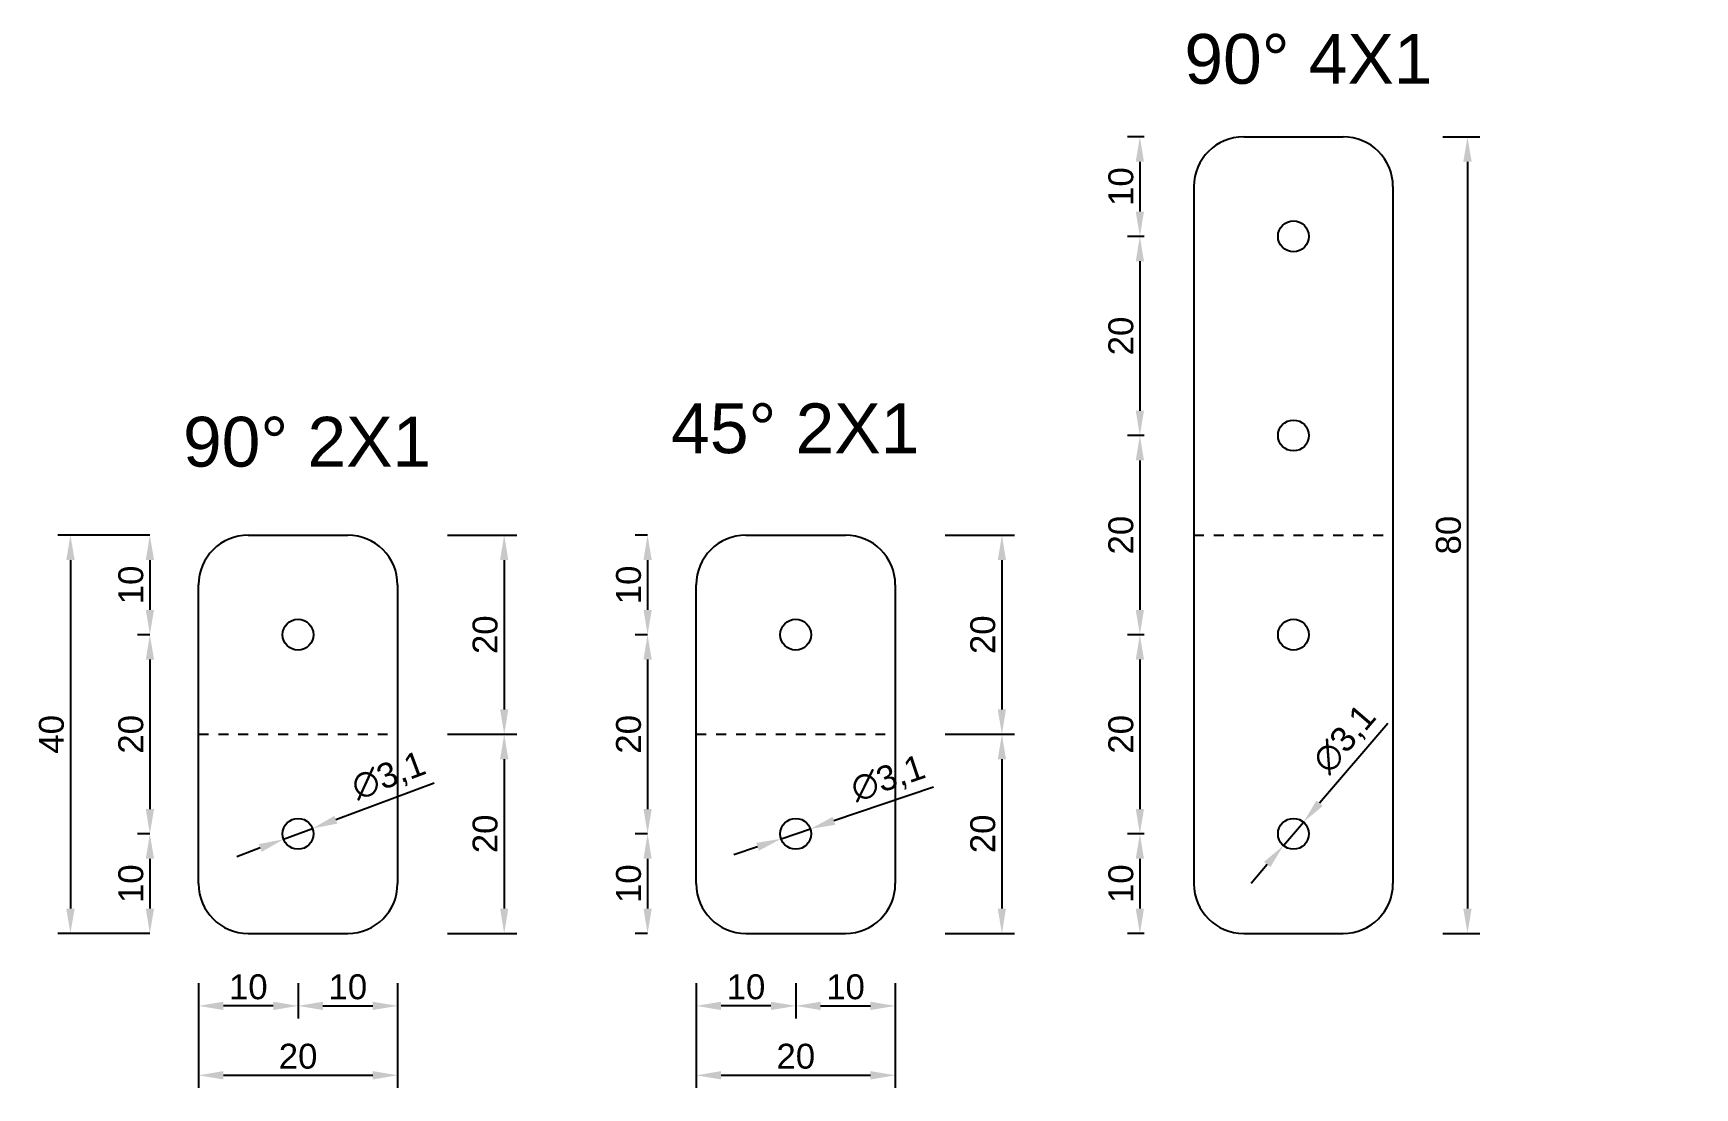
# Model space of a CAD drawing. Header units: millimetres. Extents: x 0 to 38330, y 46759 to 46987.
# Drawn here: x 37135.7 to 37302.6, y 46759.2 to 46865.1 of the extents above; entities that cross this region are included whole.
import ezdxf

# ---------------------------------------------------------------- set-up
doc = ezdxf.new("R2010")
doc.units = ezdxf.units.MM
doc.linetypes.add('ACAD_ISO02W100', pattern=[15, 12, -3])
doc.linetypes.add('JIS_02_1.0', pattern=[2, 1, -1])
for name, color, linetype in [('Chequeado', 140, 'ACAD_ISO02W100'), ('Cota', 50, 'Continuous'), ('Pliegues', 7, 'JIS_02_1.0')]:
    doc.layers.add(name, color=color, linetype=linetype)
doc.styles.get("Standard").update_dxf_attribs({"font": 'arial.ttf'})
doc.dimstyles.new('ISO-25', dxfattribs={"dimtxt": 2.5, "dimasz": 2.5, "dimexe": 1.25, "dimexo": 15, "dimtad": 1, "dimtxsty": 'Standard', "dimcen": 2.5, "dimclrd": 256, "dimclrt": 256, "dimadec": 0, "dimazin": 0, "dimtfac": 1, "dimtmove": 0, "dimatfit": 3, "dimfxl": 10, "dimfxlon": 1, "dimtfillclr": 256, "dimlwd": -1, "dimarcsym": 0})

# ---------------------------------------------------------------- blocks, each defined once
blk = doc.blocks.new('*D64')
at = {"layer": 'Cota', "color": 0, "lineweight": -2, "transparency": 16777216}
for p, q in [((37147.42, 46814.74), (37146.17, 46814.74)), ((37147.42, 46804.74), (37146.17, 46804.74))]:
    blk.add_line(p, q, dxfattribs=at)
at = {"layer": 'Cota', "transparency": 16777216}
blk.add_line((37147.42, 46812.24), (37147.42, 46807.24), dxfattribs=at)
for points in [[(37147.01, 46812.24), (37147.84, 46812.24), (37147.42, 46814.74)], [(37147.01, 46807.24), (37147.84, 46807.24), (37147.42, 46804.74)]]:
    blk.add_solid(points, dxfattribs=at)
at = {"layer": 'Defpoints', "color": 0, "transparency": 16777216}
for p in [(37162.31, 46814.74), (37147.42, 46804.74), (37162.31, 46804.74)]:
    blk.add_point(p, dxfattribs=at)
at = {"layer": 'Cota', "transparency": 16777216, "insert": (37145.52, 46809.74), "char_height": 2.5, "attachment_point": 5, "rotation": 90}
blk.add_mtext('10', dxfattribs=at)
blk = doc.blocks.new('*D65')
at = {"layer": 'Cota', "color": 0, "lineweight": -2, "transparency": 16777216}
for p, q in [((37147.42, 46804.74), (37146.17, 46804.74)), ((37147.42, 46784.74), (37146.17, 46784.74))]:
    blk.add_line(p, q, dxfattribs=at)
at = {"layer": 'Cota', "transparency": 16777216}
blk.add_line((37147.42, 46802.24), (37147.42, 46787.24), dxfattribs=at)
for points in [[(37147.01, 46802.24), (37147.84, 46802.24), (37147.42, 46804.74)], [(37147.01, 46787.24), (37147.84, 46787.24), (37147.42, 46784.74)]]:
    blk.add_solid(points, dxfattribs=at)
at = {"layer": 'Defpoints', "color": 0, "transparency": 16777216}
for p in [(37162.31, 46804.74), (37147.42, 46784.74), (37162.31, 46784.74)]:
    blk.add_point(p, dxfattribs=at)
at = {"layer": 'Cota', "transparency": 16777216, "insert": (37145.52, 46794.74), "char_height": 2.5, "attachment_point": 5, "rotation": 90}
blk.add_mtext('20', dxfattribs=at)
blk = doc.blocks.new('*D66')
at = {"layer": 'Cota', "color": 0, "lineweight": -2, "transparency": 16777216}
for p, q in [((37147.42, 46784.74), (37146.17, 46784.74)), ((37147.42, 46774.74), (37146.17, 46774.74))]:
    blk.add_line(p, q, dxfattribs=at)
at = {"layer": 'Cota', "transparency": 16777216}
blk.add_line((37147.42, 46782.24), (37147.42, 46777.24), dxfattribs=at)
for points in [[(37147.01, 46782.24), (37147.84, 46782.24), (37147.42, 46784.74)], [(37147.01, 46777.24), (37147.84, 46777.24), (37147.42, 46774.74)]]:
    blk.add_solid(points, dxfattribs=at)
at = {"layer": 'Defpoints', "color": 0, "transparency": 16777216}
for p in [(37162.31, 46784.74), (37147.42, 46774.74), (37162.31, 46774.74)]:
    blk.add_point(p, dxfattribs=at)
at = {"layer": 'Cota', "transparency": 16777216, "insert": (37145.52, 46779.74), "char_height": 2.5, "attachment_point": 5, "rotation": 90}
blk.add_mtext('10', dxfattribs=at)
blk = doc.blocks.new('*D67')
at = {"layer": 'Cota', "color": 0, "lineweight": -2, "transparency": 16777216}
for p, q in [((37147.31, 46814.74), (37138.19, 46814.74)), ((37147.31, 46774.74), (37138.19, 46774.74))]:
    blk.add_line(p, q, dxfattribs=at)
at = {"layer": 'Cota', "transparency": 16777216}
blk.add_line((37139.44, 46812.24), (37139.44, 46777.24), dxfattribs=at)
for points in [[(37139.02, 46812.24), (37139.86, 46812.24), (37139.44, 46814.74)], [(37139.02, 46777.24), (37139.86, 46777.24), (37139.44, 46774.74)]]:
    blk.add_solid(points, dxfattribs=at)
at = {"layer": 'Defpoints', "color": 0, "transparency": 16777216}
for p in [(37162.31, 46814.74), (37139.44, 46774.74), (37162.31, 46774.74)]:
    blk.add_point(p, dxfattribs=at)
at = {"layer": 'Cota', "transparency": 16777216, "insert": (37137.54, 46794.74), "char_height": 2.5, "attachment_point": 5, "rotation": 90}
blk.add_mtext('40', dxfattribs=at)
blk = doc.blocks.new('*D71')
at = {"layer": 'Cota', "color": 0, "lineweight": -2, "transparency": 16777216}
for p, q in [((37177.31, 46814.74), (37184.27, 46814.74)), ((37177.31, 46794.74), (37184.27, 46794.74))]:
    blk.add_line(p, q, dxfattribs=at)
at = {"layer": 'Cota', "transparency": 16777216}
blk.add_line((37183.02, 46812.24), (37183.02, 46797.24), dxfattribs=at)
for points in [[(37182.6, 46812.24), (37183.43, 46812.24), (37183.02, 46814.74)], [(37182.6, 46797.24), (37183.43, 46797.24), (37183.02, 46794.74)]]:
    blk.add_solid(points, dxfattribs=at)
at = {"layer": 'Defpoints', "color": 0, "transparency": 16777216}
for p in [(37162.31, 46814.74), (37162.31, 46794.74), (37183.02, 46794.74)]:
    blk.add_point(p, dxfattribs=at)
at = {"layer": 'Cota', "transparency": 16777216, "insert": (37181.11, 46804.74), "char_height": 2.5, "attachment_point": 5, "rotation": 90}
blk.add_mtext('20', dxfattribs=at)
blk = doc.blocks.new('*D72')
at = {"layer": 'Cota', "color": 0, "lineweight": -2, "transparency": 16777216}
for p, q in [((37177.31, 46794.74), (37184.27, 46794.74)), ((37177.31, 46774.74), (37184.27, 46774.74))]:
    blk.add_line(p, q, dxfattribs=at)
at = {"layer": 'Cota', "transparency": 16777216}
blk.add_line((37183.02, 46792.24), (37183.02, 46777.24), dxfattribs=at)
for points in [[(37182.6, 46792.24), (37183.43, 46792.24), (37183.02, 46794.74)], [(37182.6, 46777.24), (37183.43, 46777.24), (37183.02, 46774.74)]]:
    blk.add_solid(points, dxfattribs=at)
at = {"layer": 'Defpoints', "color": 0, "transparency": 16777216}
for p in [(37162.31, 46794.74), (37162.31, 46774.74), (37183.02, 46774.74)]:
    blk.add_point(p, dxfattribs=at)
at = {"layer": 'Cota', "transparency": 16777216, "insert": (37181.11, 46784.74), "char_height": 2.5, "attachment_point": 5, "rotation": 90}
blk.add_mtext('20', dxfattribs=at)
blk = doc.blocks.new('*D73')
at = {"layer": 'Cota', "color": 0, "lineweight": -2, "transparency": 16777216}
for p, q in [((37152.31, 46769.74), (37152.31, 46766.22)), ((37162.31, 46769.74), (37162.31, 46766.22))]:
    blk.add_line(p, q, dxfattribs=at)
at = {"layer": 'Cota', "transparency": 16777216}
blk.add_line((37159.81, 46767.47), (37154.81, 46767.47), dxfattribs=at)
for points in [[(37154.81, 46767.89), (37154.81, 46767.05), (37152.31, 46767.47)], [(37159.81, 46767.89), (37159.81, 46767.05), (37162.31, 46767.47)]]:
    blk.add_solid(points, dxfattribs=at)
at = {"layer": 'Defpoints', "color": 0, "transparency": 16777216}
for p in [(37152.31, 46784.74), (37162.31, 46784.74), (37152.31, 46767.47)]:
    blk.add_point(p, dxfattribs=at)
at = {"layer": 'Cota', "transparency": 16777216, "insert": (37157.31, 46769.37), "char_height": 2.5, "attachment_point": 5}
blk.add_mtext('10', dxfattribs=at)
blk = doc.blocks.new('*D74')
at = {"layer": 'Cota', "color": 0, "lineweight": -2, "transparency": 16777216}
for p, q in [((37162.31, 46769.74), (37162.31, 46766.22)), ((37172.31, 46769.74), (37172.31, 46766.22))]:
    blk.add_line(p, q, dxfattribs=at)
at = {"layer": 'Cota', "transparency": 16777216}
blk.add_line((37164.81, 46767.47), (37169.81, 46767.47), dxfattribs=at)
for points in [[(37164.81, 46767.89), (37164.81, 46767.05), (37162.31, 46767.47)], [(37169.81, 46767.89), (37169.81, 46767.05), (37172.31, 46767.47)]]:
    blk.add_solid(points, dxfattribs=at)
at = {"layer": 'Defpoints', "color": 0, "transparency": 16777216}
for p in [(37162.31, 46784.74), (37172.31, 46784.74), (37172.31, 46767.47)]:
    blk.add_point(p, dxfattribs=at)
at = {"layer": 'Cota', "transparency": 16777216, "insert": (37167.31, 46769.37), "char_height": 2.5, "attachment_point": 5}
blk.add_mtext('10', dxfattribs=at)
blk = doc.blocks.new('*D75')
at = {"layer": 'Cota', "color": 0, "lineweight": -2, "transparency": 16777216}
for p, q in [((37152.31, 46769.74), (37152.31, 46759.25)), ((37172.31, 46769.74), (37172.31, 46759.25))]:
    blk.add_line(p, q, dxfattribs=at)
at = {"layer": 'Cota', "transparency": 16777216}
blk.add_line((37154.81, 46760.5), (37169.81, 46760.5), dxfattribs=at)
for points in [[(37154.81, 46760.92), (37154.81, 46760.08), (37152.31, 46760.5)], [(37169.81, 46760.92), (37169.81, 46760.08), (37172.31, 46760.5)]]:
    blk.add_solid(points, dxfattribs=at)
at = {"layer": 'Defpoints', "color": 0, "transparency": 16777216}
for p in [(37152.31, 46784.74), (37172.31, 46784.74), (37172.31, 46760.5)]:
    blk.add_point(p, dxfattribs=at)
at = {"layer": 'Cota', "transparency": 16777216, "insert": (37162.31, 46762.4), "char_height": 2.5, "attachment_point": 5}
blk.add_mtext('20', dxfattribs=at)
blk = doc.blocks.new('*D77')
at = {"layer": 'Cota', "color": 0, "lineweight": -2, "transparency": 16777216}
for p, q in [((37197.42, 46814.74), (37196.17, 46814.74)), ((37197.42, 46804.74), (37196.17, 46804.74))]:
    blk.add_line(p, q, dxfattribs=at)
at = {"layer": 'Cota', "transparency": 16777216}
blk.add_line((37197.42, 46812.24), (37197.42, 46807.24), dxfattribs=at)
for points in [[(37197.01, 46812.24), (37197.84, 46812.24), (37197.42, 46814.74)], [(37197.01, 46807.24), (37197.84, 46807.24), (37197.42, 46804.74)]]:
    blk.add_solid(points, dxfattribs=at)
at = {"layer": 'Defpoints', "color": 0, "transparency": 16777216}
for p in [(37212.31, 46814.74), (37197.42, 46804.74), (37212.31, 46804.74)]:
    blk.add_point(p, dxfattribs=at)
at = {"layer": 'Cota', "transparency": 16777216, "insert": (37195.52, 46809.74), "char_height": 2.5, "attachment_point": 5, "rotation": 90}
blk.add_mtext('10', dxfattribs=at)
blk = doc.blocks.new('*D78')
at = {"layer": 'Cota', "color": 0, "lineweight": -2, "transparency": 16777216}
for p, q in [((37197.42, 46804.74), (37196.17, 46804.74)), ((37197.42, 46784.74), (37196.17, 46784.74))]:
    blk.add_line(p, q, dxfattribs=at)
at = {"layer": 'Cota', "transparency": 16777216}
blk.add_line((37197.42, 46802.24), (37197.42, 46787.24), dxfattribs=at)
for points in [[(37197.01, 46802.24), (37197.84, 46802.24), (37197.42, 46804.74)], [(37197.01, 46787.24), (37197.84, 46787.24), (37197.42, 46784.74)]]:
    blk.add_solid(points, dxfattribs=at)
at = {"layer": 'Defpoints', "color": 0, "transparency": 16777216}
for p in [(37212.31, 46804.74), (37197.42, 46784.74), (37212.31, 46784.74)]:
    blk.add_point(p, dxfattribs=at)
at = {"layer": 'Cota', "transparency": 16777216, "insert": (37195.52, 46794.74), "char_height": 2.5, "attachment_point": 5, "rotation": 90}
blk.add_mtext('20', dxfattribs=at)
blk = doc.blocks.new('*D79')
at = {"layer": 'Cota', "color": 0, "lineweight": -2, "transparency": 16777216}
for p, q in [((37197.42, 46784.74), (37196.17, 46784.74)), ((37197.42, 46774.74), (37196.17, 46774.74))]:
    blk.add_line(p, q, dxfattribs=at)
at = {"layer": 'Cota', "transparency": 16777216}
blk.add_line((37197.42, 46782.24), (37197.42, 46777.24), dxfattribs=at)
for points in [[(37197.01, 46782.24), (37197.84, 46782.24), (37197.42, 46784.74)], [(37197.01, 46777.24), (37197.84, 46777.24), (37197.42, 46774.74)]]:
    blk.add_solid(points, dxfattribs=at)
at = {"layer": 'Defpoints', "color": 0, "transparency": 16777216}
for p in [(37212.31, 46784.74), (37197.42, 46774.74), (37212.31, 46774.74)]:
    blk.add_point(p, dxfattribs=at)
at = {"layer": 'Cota', "transparency": 16777216, "insert": (37195.52, 46779.74), "char_height": 2.5, "attachment_point": 5, "rotation": 90}
blk.add_mtext('10', dxfattribs=at)
blk = doc.blocks.new('*D80')
at = {"layer": 'Cota', "color": 0, "lineweight": -2, "transparency": 16777216}
for p, q in [((37227.31, 46814.74), (37234.27, 46814.74)), ((37227.31, 46794.74), (37234.27, 46794.74))]:
    blk.add_line(p, q, dxfattribs=at)
at = {"layer": 'Cota', "transparency": 16777216}
blk.add_line((37233.02, 46812.24), (37233.02, 46797.24), dxfattribs=at)
for points in [[(37232.6, 46812.24), (37233.43, 46812.24), (37233.02, 46814.74)], [(37232.6, 46797.24), (37233.43, 46797.24), (37233.02, 46794.74)]]:
    blk.add_solid(points, dxfattribs=at)
at = {"layer": 'Defpoints', "color": 0, "transparency": 16777216}
for p in [(37212.31, 46814.74), (37212.31, 46794.74), (37233.02, 46794.74)]:
    blk.add_point(p, dxfattribs=at)
at = {"layer": 'Cota', "transparency": 16777216, "insert": (37231.11, 46804.74), "char_height": 2.5, "attachment_point": 5, "rotation": 90}
blk.add_mtext('20', dxfattribs=at)
blk = doc.blocks.new('*D81')
at = {"layer": 'Cota', "color": 0, "lineweight": -2, "transparency": 16777216}
for p, q in [((37227.31, 46794.74), (37234.27, 46794.74)), ((37227.31, 46774.74), (37234.27, 46774.74))]:
    blk.add_line(p, q, dxfattribs=at)
at = {"layer": 'Cota', "transparency": 16777216}
blk.add_line((37233.02, 46792.24), (37233.02, 46777.24), dxfattribs=at)
for points in [[(37232.6, 46792.24), (37233.43, 46792.24), (37233.02, 46794.74)], [(37232.6, 46777.24), (37233.43, 46777.24), (37233.02, 46774.74)]]:
    blk.add_solid(points, dxfattribs=at)
at = {"layer": 'Defpoints', "color": 0, "transparency": 16777216}
for p in [(37212.31, 46794.74), (37212.31, 46774.74), (37233.02, 46774.74)]:
    blk.add_point(p, dxfattribs=at)
at = {"layer": 'Cota', "transparency": 16777216, "insert": (37231.11, 46784.74), "char_height": 2.5, "attachment_point": 5, "rotation": 90}
blk.add_mtext('20', dxfattribs=at)
blk = doc.blocks.new('*D82')
at = {"layer": 'Cota', "color": 0, "lineweight": -2, "transparency": 16777216}
for p, q in [((37202.31, 46769.74), (37202.31, 46766.22)), ((37212.31, 46769.74), (37212.31, 46766.22))]:
    blk.add_line(p, q, dxfattribs=at)
at = {"layer": 'Cota', "transparency": 16777216}
blk.add_line((37209.81, 46767.47), (37204.81, 46767.47), dxfattribs=at)
for points in [[(37204.81, 46767.89), (37204.81, 46767.05), (37202.31, 46767.47)], [(37209.81, 46767.89), (37209.81, 46767.05), (37212.31, 46767.47)]]:
    blk.add_solid(points, dxfattribs=at)
at = {"layer": 'Defpoints', "color": 0, "transparency": 16777216}
for p in [(37202.31, 46784.74), (37212.31, 46784.74), (37202.31, 46767.47)]:
    blk.add_point(p, dxfattribs=at)
at = {"layer": 'Cota', "transparency": 16777216, "insert": (37207.31, 46769.37), "char_height": 2.5, "attachment_point": 5}
blk.add_mtext('10', dxfattribs=at)
blk = doc.blocks.new('*D83')
at = {"layer": 'Cota', "color": 0, "lineweight": -2, "transparency": 16777216}
for p, q in [((37212.31, 46769.74), (37212.31, 46766.22)), ((37222.31, 46769.74), (37222.31, 46766.22))]:
    blk.add_line(p, q, dxfattribs=at)
at = {"layer": 'Cota', "transparency": 16777216}
blk.add_line((37214.81, 46767.47), (37219.81, 46767.47), dxfattribs=at)
for points in [[(37214.81, 46767.89), (37214.81, 46767.05), (37212.31, 46767.47)], [(37219.81, 46767.89), (37219.81, 46767.05), (37222.31, 46767.47)]]:
    blk.add_solid(points, dxfattribs=at)
at = {"layer": 'Defpoints', "color": 0, "transparency": 16777216}
for p in [(37212.31, 46784.74), (37222.31, 46784.74), (37222.31, 46767.47)]:
    blk.add_point(p, dxfattribs=at)
at = {"layer": 'Cota', "transparency": 16777216, "insert": (37217.31, 46769.37), "char_height": 2.5, "attachment_point": 5}
blk.add_mtext('10', dxfattribs=at)
blk = doc.blocks.new('*D76')
at = {"layer": 'Cota', "color": 0, "lineweight": -2, "transparency": 16777216}
for p, q in [((37202.31, 46769.74), (37202.31, 46759.25)), ((37222.31, 46769.74), (37222.31, 46759.25))]:
    blk.add_line(p, q, dxfattribs=at)
at = {"layer": 'Cota', "transparency": 16777216}
blk.add_line((37204.81, 46760.5), (37219.81, 46760.5), dxfattribs=at)
for points in [[(37204.81, 46760.92), (37204.81, 46760.08), (37202.31, 46760.5)], [(37219.81, 46760.92), (37219.81, 46760.08), (37222.31, 46760.5)]]:
    blk.add_solid(points, dxfattribs=at)
at = {"layer": 'Defpoints', "color": 0, "transparency": 16777216}
for p in [(37202.31, 46784.74), (37222.31, 46784.74), (37222.31, 46760.5)]:
    blk.add_point(p, dxfattribs=at)
at = {"layer": 'Cota', "transparency": 16777216, "insert": (37212.31, 46762.4), "char_height": 2.5, "attachment_point": 5}
blk.add_mtext('20', dxfattribs=at)
blk = doc.blocks.new('*D84')
at = {"layer": 'Cota', "color": 0, "lineweight": -2, "transparency": 16777216}
for p, q in [((37247.31, 46854.74), (37245.63, 46854.74)), ((37247.31, 46844.74), (37245.63, 46844.74))]:
    blk.add_line(p, q, dxfattribs=at)
at = {"layer": 'Cota', "transparency": 16777216}
blk.add_line((37246.88, 46852.24), (37246.88, 46847.24), dxfattribs=at)
for points in [[(37246.46, 46852.24), (37247.29, 46852.24), (37246.88, 46854.74)], [(37246.46, 46847.24), (37247.29, 46847.24), (37246.88, 46844.74)]]:
    blk.add_solid(points, dxfattribs=at)
at = {"layer": 'Defpoints', "color": 0, "transparency": 16777216}
for p in [(37262.31, 46854.74), (37246.88, 46844.74), (37262.31, 46844.74)]:
    blk.add_point(p, dxfattribs=at)
at = {"layer": 'Cota', "transparency": 16777216, "insert": (37244.98, 46849.74), "char_height": 2.5, "attachment_point": 5, "rotation": 90}
blk.add_mtext('10', dxfattribs=at)
blk = doc.blocks.new('*D85')
at = {"layer": 'Cota', "color": 0, "lineweight": -2, "transparency": 16777216}
for p, q in [((37247.31, 46844.74), (37245.63, 46844.74)), ((37247.31, 46824.74), (37245.63, 46824.74))]:
    blk.add_line(p, q, dxfattribs=at)
at = {"layer": 'Cota', "transparency": 16777216}
blk.add_line((37246.88, 46842.24), (37246.88, 46827.24), dxfattribs=at)
for points in [[(37246.46, 46842.24), (37247.29, 46842.24), (37246.88, 46844.74)], [(37246.46, 46827.24), (37247.29, 46827.24), (37246.88, 46824.74)]]:
    blk.add_solid(points, dxfattribs=at)
at = {"layer": 'Defpoints', "color": 0, "transparency": 16777216}
for p in [(37262.31, 46844.74), (37246.88, 46824.74), (37262.31, 46824.74)]:
    blk.add_point(p, dxfattribs=at)
at = {"layer": 'Cota', "transparency": 16777216, "insert": (37244.98, 46834.74), "char_height": 2.5, "attachment_point": 5, "rotation": 90}
blk.add_mtext('20', dxfattribs=at)
blk = doc.blocks.new('*D86')
at = {"layer": 'Cota', "color": 0, "lineweight": -2, "transparency": 16777216}
for p, q in [((37247.31, 46824.74), (37245.63, 46824.74)), ((37247.31, 46804.74), (37245.63, 46804.74))]:
    blk.add_line(p, q, dxfattribs=at)
at = {"layer": 'Cota', "transparency": 16777216}
blk.add_line((37246.88, 46822.24), (37246.88, 46807.24), dxfattribs=at)
for points in [[(37246.46, 46822.24), (37247.29, 46822.24), (37246.88, 46824.74)], [(37246.46, 46807.24), (37247.29, 46807.24), (37246.88, 46804.74)]]:
    blk.add_solid(points, dxfattribs=at)
at = {"layer": 'Defpoints', "color": 0, "transparency": 16777216}
for p in [(37262.31, 46824.74), (37246.88, 46804.74), (37262.31, 46804.74)]:
    blk.add_point(p, dxfattribs=at)
at = {"layer": 'Cota', "transparency": 16777216, "insert": (37244.98, 46814.74), "char_height": 2.5, "attachment_point": 5, "rotation": 90}
blk.add_mtext('20', dxfattribs=at)
blk = doc.blocks.new('*D87')
at = {"layer": 'Cota', "color": 0, "lineweight": -2, "transparency": 16777216}
for p, q in [((37247.31, 46804.74), (37245.63, 46804.74)), ((37247.31, 46784.74), (37245.63, 46784.74))]:
    blk.add_line(p, q, dxfattribs=at)
at = {"layer": 'Cota', "transparency": 16777216}
blk.add_line((37246.88, 46802.24), (37246.88, 46787.24), dxfattribs=at)
for points in [[(37246.46, 46802.24), (37247.29, 46802.24), (37246.88, 46804.74)], [(37246.46, 46787.24), (37247.29, 46787.24), (37246.88, 46784.74)]]:
    blk.add_solid(points, dxfattribs=at)
at = {"layer": 'Defpoints', "color": 0, "transparency": 16777216}
for p in [(37262.31, 46804.74), (37246.88, 46784.74), (37262.31, 46784.74)]:
    blk.add_point(p, dxfattribs=at)
at = {"layer": 'Cota', "transparency": 16777216, "insert": (37244.98, 46794.74), "char_height": 2.5, "attachment_point": 5, "rotation": 90}
blk.add_mtext('20', dxfattribs=at)
blk = doc.blocks.new('*D88')
at = {"layer": 'Cota', "color": 0, "lineweight": -2, "transparency": 16777216}
for p, q in [((37247.31, 46784.74), (37245.63, 46784.74)), ((37247.31, 46774.74), (37245.63, 46774.74))]:
    blk.add_line(p, q, dxfattribs=at)
at = {"layer": 'Cota', "transparency": 16777216}
blk.add_line((37246.88, 46782.24), (37246.88, 46777.24), dxfattribs=at)
for points in [[(37246.46, 46782.24), (37247.29, 46782.24), (37246.88, 46784.74)], [(37246.46, 46777.24), (37247.29, 46777.24), (37246.88, 46774.74)]]:
    blk.add_solid(points, dxfattribs=at)
at = {"layer": 'Defpoints', "color": 0, "transparency": 16777216}
for p in [(37262.31, 46784.74), (37246.88, 46774.74), (37262.31, 46774.74)]:
    blk.add_point(p, dxfattribs=at)
at = {"layer": 'Cota', "transparency": 16777216, "insert": (37244.98, 46779.74), "char_height": 2.5, "attachment_point": 5, "rotation": 90}
blk.add_mtext('10', dxfattribs=at)
blk = doc.blocks.new('*D89')
at = {"layer": 'Cota', "color": 0, "lineweight": -2, "transparency": 16777216}
for p, q in [((37277.31, 46854.74), (37281.04, 46854.74)), ((37277.31, 46774.74), (37281.04, 46774.74))]:
    blk.add_line(p, q, dxfattribs=at)
at = {"layer": 'Cota', "transparency": 16777216}
blk.add_line((37279.79, 46852.24), (37279.79, 46777.24), dxfattribs=at)
for points in [[(37279.37, 46852.24), (37280.21, 46852.24), (37279.79, 46854.74)], [(37279.37, 46777.24), (37280.21, 46777.24), (37279.79, 46774.74)]]:
    blk.add_solid(points, dxfattribs=at)
at = {"layer": 'Defpoints', "color": 0, "transparency": 16777216}
for p in [(37262.31, 46854.74), (37262.31, 46774.74), (37279.79, 46774.74)]:
    blk.add_point(p, dxfattribs=at)
at = {"layer": 'Cota', "transparency": 16777216, "insert": (37277.89, 46814.74), "char_height": 2.5, "attachment_point": 5, "rotation": 90}
blk.add_mtext('80', dxfattribs=at)
blk = doc.blocks.new('*D198')
at = {"layer": 'Cota', "color": 0, "lineweight": -2, "transparency": 16777216}
for p, q in [((37880.21, 46854.74), (37891.46, 46854.74)), ((37883.17, 46823.49), (37891.46, 46823.49))]:
    blk.add_line(p, q, dxfattribs=at)
at = {"layer": 'Cota', "transparency": 16777216}
blk.add_line((37890.21, 46825.99), (37890.21, 46852.24), dxfattribs=at)
for points in [[(37889.79, 46852.24), (37890.62, 46852.24), (37890.21, 46854.74)], [(37889.79, 46825.99), (37890.62, 46825.99), (37890.21, 46823.49)]]:
    blk.add_solid(points, dxfattribs=at)
at = {"layer": 'Defpoints', "color": 0, "transparency": 16777216}
for p in [(0, 46854.74), (37890.21, 46854.74), (37868.17, 46823.49)]:
    blk.add_point(p, dxfattribs=at)
at = {"layer": 'Cota', "transparency": 16777216, "insert": (37888.08, 46839.12), "char_height": 2.5, "attachment_point": 5, "rotation": 90}
blk.add_mtext('31,25', dxfattribs=at)
blk = doc.blocks.new('*D202')
at = {"layer": 'Cota', "color": 0, "lineweight": -2, "transparency": 16777216}
for p, q in [((37883.17, 46805.99), (37891.46, 46805.99)), ((37880.21, 46774.74), (37891.46, 46774.74))]:
    blk.add_line(p, q, dxfattribs=at)
at = {"layer": 'Cota', "transparency": 16777216}
blk.add_line((37890.21, 46803.49), (37890.21, 46777.24), dxfattribs=at)
for points in [[(37889.79, 46803.49), (37890.62, 46803.49), (37890.21, 46805.99)], [(37889.79, 46777.24), (37890.62, 46777.24), (37890.21, 46774.74)]]:
    blk.add_solid(points, dxfattribs=at)
at = {"layer": 'Defpoints', "color": 0, "transparency": 16777216}
for p in [(37868.17, 46805.99), (0, 46774.74), (37890.21, 46774.74)]:
    blk.add_point(p, dxfattribs=at)
at = {"layer": 'Cota', "transparency": 16777216, "insert": (37888.08, 46790.37), "char_height": 2.5, "attachment_point": 5, "rotation": 90}
blk.add_mtext('31,25', dxfattribs=at)
blk = doc.blocks.new('*D267')
at = {"layer": 'Cota', "transparency": 16777216}
for p, q in [((37175.97, 46789.85), (37166.1, 46786.16)), ((37160.86, 46784.2), (37163.76, 46785.29)), ((37158.51, 46783.33), (37156.17, 46782.45))]:
    blk.add_line(p, q, dxfattribs=at)
for points in [[(37165.96, 46786.55), (37166.25, 46785.77), (37163.76, 46785.29)], [(37158.37, 46783.72), (37158.66, 46782.94), (37160.86, 46784.2)]]:
    blk.add_solid(points, dxfattribs=at)
at = {"layer": 'Defpoints', "color": 0, "transparency": 16777216}
for p in [(37163.76, 46785.29), (37160.86, 46784.2)]:
    blk.add_point(p, dxfattribs=at)
at = {"layer": 'Cota', "transparency": 16777216, "insert": (37171.45, 46790.47), "char_height": 2.5, "attachment_point": 5, "rotation": 20.4861}
blk.add_mtext('∅3,1', dxfattribs=at)
blk = doc.blocks.new('*D268')
at = {"layer": 'Cota', "transparency": 16777216}
for p, q in [((37226.13, 46789.42), (37216.14, 46786.04)), ((37210.84, 46784.25), (37213.78, 46785.24)), ((37208.47, 46783.45), (37206.1, 46782.64))]:
    blk.add_line(p, q, dxfattribs=at)
for points in [[(37216.01, 46786.44), (37216.28, 46785.65), (37213.78, 46785.24)], [(37208.34, 46783.84), (37208.6, 46783.05), (37210.84, 46784.25)]]:
    blk.add_solid(points, dxfattribs=at)
at = {"layer": 'Defpoints', "color": 0, "transparency": 16777216}
for p in [(37213.78, 46785.24), (37210.84, 46784.25)]:
    blk.add_point(p, dxfattribs=at)
at = {"layer": 'Cota', "transparency": 16777216, "insert": (37221.62, 46790.19), "char_height": 2.5, "attachment_point": 5, "rotation": 18.706}
blk.add_mtext('∅3,1', dxfattribs=at)
blk = doc.blocks.new('*D269')
at = {"layer": 'Cota', "transparency": 16777216}
for p, q in [((37271.79, 46795.83), (37264.94, 46787.82)), ((37261.3, 46783.57), (37263.31, 46785.92)), ((37259.68, 46781.67), (37258.05, 46779.77))]:
    blk.add_line(p, q, dxfattribs=at)
for points in [[(37264.62, 46788.09), (37265.26, 46787.55), (37263.31, 46785.92)], [(37259.36, 46781.94), (37259.99, 46781.4), (37261.3, 46783.57)]]:
    blk.add_solid(points, dxfattribs=at)
at = {"layer": 'Defpoints', "color": 0, "transparency": 16777216}
for p in [(37263.31, 46785.92), (37261.3, 46783.57)]:
    blk.add_point(p, dxfattribs=at)
at = {"layer": 'Cota', "transparency": 16777216, "insert": (37267.53, 46794.19), "char_height": 2.5, "attachment_point": 5, "rotation": 49.4763}
blk.add_mtext('∅3,1', dxfattribs=at)

msp = doc.modelspace()

# ---------------------------------------------------------------- linework, layer by layer
for p, q in [((37257.307, 46854.744), (37267.307, 46854.744)), ((37252.307, 46849.744), (37252.307, 46834.744)), ((37272.307, 46849.744), (37272.307, 46834.744)), ((37252.307, 46834.744), (37252.307, 46814.744)), ((37272.307, 46834.744), (37272.307, 46814.744)), ((37157.307, 46814.744), (37167.307, 46814.744)), ((37207.307, 46814.744), (37217.307, 46814.744)), ((37252.307, 46814.744), (37252.307, 46794.744)), ((37272.307, 46814.744), (37272.307, 46794.744)), ((37152.307, 46779.744), (37152.307, 46809.744)), ((37172.307, 46809.744), (37172.307, 46779.744)), ((37202.307, 46779.744), (37202.307, 46809.744)), ((37222.307, 46809.744), (37222.307, 46779.744)), ((37252.307, 46794.744), (37252.307, 46779.744)), ((37272.307, 46794.744), (37272.307, 46779.744)), ((37157.307, 46774.744), (37167.307, 46774.744)), ((37207.307, 46774.744), (37217.307, 46774.744)), ((37257.307, 46774.744), (37267.307, 46774.744))]:
    msp.add_line(p, q)
for centre in [(37262.307, 46844.744), (37262.307, 46824.744), (37162.307, 46804.744), (37212.307, 46804.744), (37262.307, 46804.744), (37162.307, 46784.744), (37212.307, 46784.744), (37262.307, 46784.744)]:
    msp.add_circle(centre, 1.55)
for centre, start, end in [((37257.307, 46849.744), 90, 180), ((37267.307, 46849.744), 0, 90), ((37157.307, 46809.744), 90, 180), ((37167.307, 46809.744), 0, 90), ((37207.307, 46809.744), 90, 180), ((37217.307, 46809.744), 0, 90), ((37157.307, 46779.744), 180, 270), ((37167.307, 46779.744), 270, 0), ((37207.307, 46779.744), 180, 270), ((37217.307, 46779.744), 270, 0), ((37257.307, 46779.744), 180, 270), ((37267.307, 46779.744), 270, 0)]:
    msp.add_arc(centre, 5, start, end)
at = {"layer": 'Pliegues'}
for p, q in [((37252.307, 46814.744), (37272.307, 46814.744)), ((37252.307, 46814.744), (37272.307, 46814.744)), ((37152.307, 46794.744), (37172.307, 46794.744)), ((37202.307, 46794.744), (37222.307, 46794.744))]:
    msp.add_line(p, q, dxfattribs=at)

# ---------------------------------------------------------------- texts
at = {"layer": 'Chequeado', "char_height": 5, "attachment_point": 1}
for s, insert in [('90° 4X1', (37251.35, 46865.066)), ('90° 2X1', (37150.753, 46826.623)), ('45° 2X1', (37199.793, 46827.972))]:
    msp.add_mtext_dynamic_manual_height_columns(s, width=35.72931, gutter_width=12.5, heights=[2.592], dxfattribs=dict(at, insert=insert))

# ---------------------------------------------------------------- dimensions: what is measured, and where the dimension line sits
at = {"layer": 'Cota'}
for base, p1, p2, picture, middle in [((37890.208, 46854.744), (37868.175, 46823.494), (0, 46854.744), '*D198', (37888.08, 46839.119)), ((37246.878, 46844.744), (37262.307, 46854.744), (37262.307, 46844.744), '*D84', (37244.976, 46849.744)), ((37279.79, 46774.744), (37262.307, 46854.744), (37262.307, 46774.744), '*D89', (37277.889, 46814.744)), ((37246.878, 46824.744), (37262.307, 46844.744), (37262.307, 46824.744), '*D85', (37244.976, 46834.744)), ((37246.878, 46804.744), (37262.307, 46824.744), (37262.307, 46804.744), '*D86', (37244.976, 46814.744)), ((37139.439, 46774.744), (37162.307, 46814.744), (37162.307, 46774.744), '*D67', (37137.538, 46794.744)), ((37147.424, 46804.744), (37162.307, 46814.744), (37162.307, 46804.744), '*D64', (37145.522, 46809.744)), ((37183.015, 46794.744), (37162.307, 46814.744), (37162.307, 46794.744), '*D71', (37181.114, 46804.744)), ((37197.424, 46804.744), (37212.307, 46814.744), (37212.307, 46804.744), '*D77', (37195.522, 46809.744)), ((37233.015, 46794.744), (37212.307, 46814.744), (37212.307, 46794.744), '*D80', (37231.114, 46804.744)), ((37890.208, 46774.744), (37868.175, 46805.994), (0, 46774.744), '*D202', (37888.08, 46790.369)), ((37147.424, 46784.744), (37162.307, 46804.744), (37162.307, 46784.744), '*D65', (37145.522, 46794.744)), ((37197.424, 46784.744), (37212.307, 46804.744), (37212.307, 46784.744), '*D78', (37195.522, 46794.744)), ((37246.878, 46784.744), (37262.307, 46804.744), (37262.307, 46784.744), '*D87', (37244.976, 46794.744)), ((37183.015, 46774.744), (37162.307, 46794.744), (37162.307, 46774.744), '*D72', (37181.114, 46784.744)), ((37233.015, 46774.744), (37212.307, 46794.744), (37212.307, 46774.744), '*D81', (37231.114, 46784.744)), ((37147.424, 46774.744), (37162.307, 46784.744), (37162.307, 46774.744), '*D66', (37145.522, 46779.744)), ((37197.424, 46774.744), (37212.307, 46784.744), (37212.307, 46774.744), '*D79', (37195.522, 46779.744)), ((37246.878, 46774.744), (37262.307, 46784.744), (37262.307, 46774.744), '*D88', (37244.976, 46779.744))]:
    dim = msp.add_linear_dim(base=base, p1=p1, p2=p2, angle=90, dimstyle='ISO-25', dxfattribs=at)
    dim.commit()
    dim.dimension.update_dxf_attribs({"geometry": picture, "text_midpoint": middle})
for p1, p2, picture, middle in [((37261.3, 46783.566), (37263.314, 46785.923), '*D269', (37267.526, 46794.188)), ((37160.855, 46784.202), (37163.759, 46785.287), '*D267', (37171.449, 46790.475)), ((37210.839, 46784.247), (37213.775, 46785.242), '*D268', (37221.623, 46790.188))]:
    dim = msp.add_diameter_dim_2p(p1=p1, p2=p2, dimstyle='ISO-25', dxfattribs=at)
    dim.commit()
    dim.dimension.update_dxf_attribs({"geometry": picture, "text_midpoint": middle})
for base, p1, p2, picture, middle in [((37152.307, 46767.471), (37162.307, 46784.744), (37152.307, 46784.744), '*D73', (37157.307, 46769.372)), ((37172.307, 46760.499), (37152.307, 46784.744), (37172.307, 46784.744), '*D75', (37162.307, 46762.4)), ((37172.307, 46767.471), (37162.307, 46784.744), (37172.307, 46784.744), '*D74', (37167.307, 46769.372)), ((37202.307, 46767.471), (37212.307, 46784.744), (37202.307, 46784.744), '*D82', (37207.307, 46769.372)), ((37222.307, 46760.499), (37202.307, 46784.744), (37222.307, 46784.744), '*D76', (37212.307, 46762.4)), ((37222.307, 46767.471), (37212.307, 46784.744), (37222.307, 46784.744), '*D83', (37217.307, 46769.372))]:
    dim = msp.add_linear_dim(base=base, p1=p1, p2=p2, dimstyle='ISO-25', dxfattribs=at)
    dim.commit()
    dim.dimension.update_dxf_attribs({"geometry": picture, "text_midpoint": middle})

doc.saveas('drawing.dxf')
